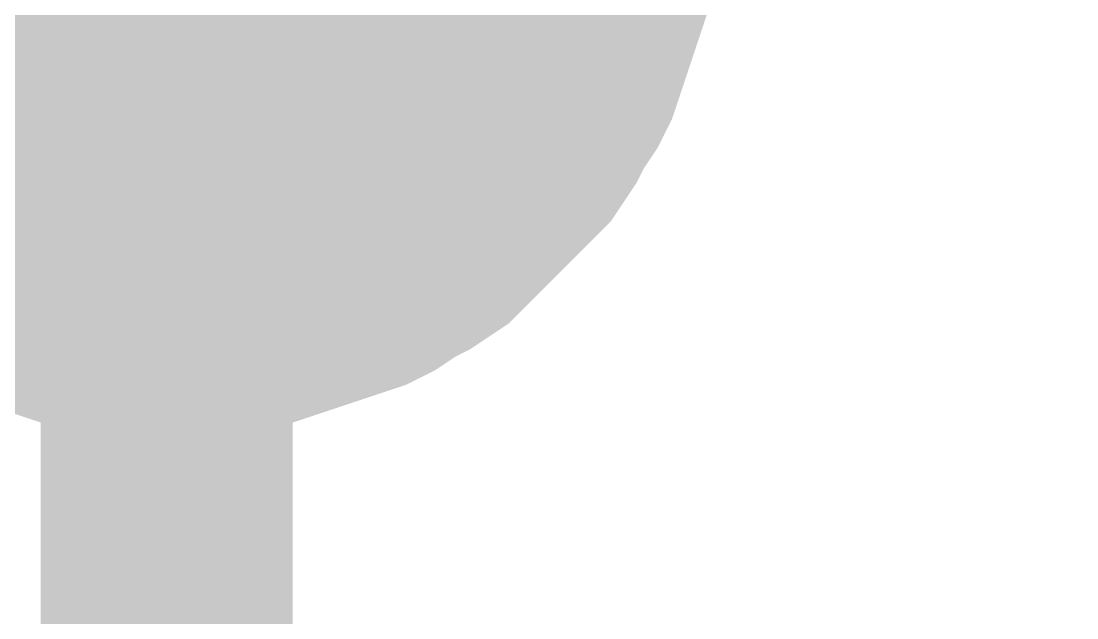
# Model space of a CAD drawing. Header units: inches. Extents: x 0 to 11.5, y 0 to 7.6.
# Drawn here: x 1.84347 to 1.8929, y 5.11534 to 5.1433 of the extents above; entities that cross this region are included whole.
import ezdxf

# ---------------------------------------------------------------- set-up
doc = ezdxf.new("R2010")
doc.units = ezdxf.units.IN
doc.header["$MEASUREMENT"] = 0
doc.layers.add('Sheet', color=255, linetype='Continuous')

msp = doc.modelspace()

# ---------------------------------------------------------------- linework, layer by layer
at = {"layer": 'Sheet'}
msp.add_lwpolyline([(1.84, 5.15, 0.02, 0.02, 1), (1.86, 5.15, 0.02, 0.02, 1)], format="xyseb", close=True, dxfattribs=at)
for points in [[(1.87047, 5.149913, 0.0118, 0.0118, 0), (1.87047, 5.148921, 0.0118, 0.0118, 0), (1.87047, 5.147928, 0.0118, 0.0118, 0), (1.870139, 5.146936, 0.0118, 0.0118, 0), (1.870139, 5.145944, 0.0118, 0.0118, 0), (1.869808, 5.144951, 0.0118, 0.0118, 0), (1.869478, 5.143959, 0.0118, 0.0118, 0), (1.869147, 5.142967, 0.0118, 0.0118, 0), (1.868816, 5.141974, 0.0118, 0.0118, 0), (1.868485, 5.140982, 0.0118, 0.0118, 0), (1.868155, 5.14032, 0.0118, 0.0118, 0), (1.867493, 5.139328, 0.0118, 0.0118, 0), (1.867162, 5.138666, 0.0118, 0.0118, 0), (1.866501, 5.137674, 0.0118, 0.0118, 0), (1.865839, 5.137013, 0.0118, 0.0118, 0), (1.865178, 5.136351, 0.0118, 0.0118, 0), (1.864516, 5.135689, 0.0118, 0.0118, 0), (1.863855, 5.135028, 0.0118, 0.0118, 0), (1.863193, 5.134366, 0.0118, 0.0118, 0), (1.862532, 5.133705, 0.0118, 0.0118, 0), (1.861539, 5.133043, 0.0118, 0.0118, 0), (1.860878, 5.132712, 0.0118, 0.0118, 0), (1.859886, 5.132051, 0.0118, 0.0118, 0), (1.859224, 5.13172, 0.0118, 0.0118, 0), (1.858232, 5.131389, 0.0118, 0.0118, 0), (1.857239, 5.131058, 0.0118, 0.0118, 0), (1.856247, 5.130728, 0.0118, 0.0118, 0), (1.855255, 5.130397, 0.0118, 0.0118, 0), (1.854263, 5.130066, 0.0118, 0.0118, 0), (1.85327, 5.130066, 0.0118, 0.0118, 0), (1.852278, 5.129735, 0.0118, 0.0118, 0), (1.851286, 5.129735, 0.0118, 0.0118, 0), (1.850293, 5.129735, 0.0118, 0.0118, 0)], [(1.87047, 5.149913, 0.0118, 0.0118, 0), (1.87047, 5.148921, 0.0118, 0.0118, 0), (1.87047, 5.147928, 0.0118, 0.0118, 0), (1.870139, 5.146936, 0.0118, 0.0118, 0), (1.870139, 5.145944, 0.0118, 0.0118, 0), (1.869808, 5.144951, 0.0118, 0.0118, 0), (1.869478, 5.143959, 0.0118, 0.0118, 0), (1.869147, 5.142967, 0.0118, 0.0118, 0), (1.868816, 5.141974, 0.0118, 0.0118, 0), (1.868485, 5.140982, 0.0118, 0.0118, 0), (1.868155, 5.14032, 0.0118, 0.0118, 0), (1.867493, 5.139328, 0.0118, 0.0118, 0), (1.867162, 5.138666, 0.0118, 0.0118, 0), (1.866501, 5.137674, 0.0118, 0.0118, 0), (1.865839, 5.137013, 0.0118, 0.0118, 0), (1.865178, 5.136351, 0.0118, 0.0118, 0), (1.864516, 5.135689, 0.0118, 0.0118, 0), (1.863855, 5.135028, 0.0118, 0.0118, 0), (1.863193, 5.134366, 0.0118, 0.0118, 0), (1.862532, 5.133705, 0.0118, 0.0118, 0), (1.861539, 5.133043, 0.0118, 0.0118, 0), (1.860878, 5.132712, 0.0118, 0.0118, 0), (1.859886, 5.132051, 0.0118, 0.0118, 0), (1.859224, 5.13172, 0.0118, 0.0118, 0), (1.858232, 5.131389, 0.0118, 0.0118, 0), (1.857239, 5.131058, 0.0118, 0.0118, 0), (1.856247, 5.130728, 0.0118, 0.0118, 0), (1.855255, 5.130397, 0.0118, 0.0118, 0), (1.854263, 5.130066, 0.0118, 0.0118, 0), (1.85327, 5.130066, 0.0118, 0.0118, 0), (1.852278, 5.129735, 0.0118, 0.0118, 0), (1.851286, 5.129735, 0.0118, 0.0118, 0), (1.850293, 5.129735, 0.0118, 0.0118, 0)], [(2.200242, 4.999739, 0.0118, 0.0118, 0), (1.850293, 4.999739, 0.0118, 0.0118, 0), (1.850293, 5.149913, 0.0118, 0.0118, 0)], [(1.87047, 5.149913, 0.0118, 0.0118, 0), (1.87047, 5.148921, 0.0118, 0.0118, 0), (1.87047, 5.147928, 0.0118, 0.0118, 0), (1.870139, 5.146936, 0.0118, 0.0118, 0), (1.870139, 5.145944, 0.0118, 0.0118, 0), (1.869808, 5.144951, 0.0118, 0.0118, 0), (1.869478, 5.143959, 0.0118, 0.0118, 0), (1.869147, 5.142967, 0.0118, 0.0118, 0), (1.868816, 5.141974, 0.0118, 0.0118, 0), (1.868485, 5.140982, 0.0118, 0.0118, 0), (1.868155, 5.14032, 0.0118, 0.0118, 0), (1.867493, 5.139328, 0.0118, 0.0118, 0), (1.867162, 5.138666, 0.0118, 0.0118, 0), (1.866501, 5.137674, 0.0118, 0.0118, 0), (1.865839, 5.137013, 0.0118, 0.0118, 0), (1.865178, 5.136351, 0.0118, 0.0118, 0), (1.864516, 5.135689, 0.0118, 0.0118, 0), (1.863855, 5.135028, 0.0118, 0.0118, 0), (1.863193, 5.134366, 0.0118, 0.0118, 0), (1.862532, 5.133705, 0.0118, 0.0118, 0), (1.861539, 5.133043, 0.0118, 0.0118, 0), (1.860878, 5.132712, 0.0118, 0.0118, 0), (1.859886, 5.132051, 0.0118, 0.0118, 0), (1.859224, 5.13172, 0.0118, 0.0118, 0), (1.858232, 5.131389, 0.0118, 0.0118, 0), (1.857239, 5.131058, 0.0118, 0.0118, 0), (1.856247, 5.130728, 0.0118, 0.0118, 0), (1.855255, 5.130397, 0.0118, 0.0118, 0), (1.854263, 5.130066, 0.0118, 0.0118, 0), (1.85327, 5.130066, 0.0118, 0.0118, 0), (1.852278, 5.129735, 0.0118, 0.0118, 0), (1.851286, 5.129735, 0.0118, 0.0118, 0), (1.850293, 5.129735, 0.0118, 0.0118, 0)], [(1.87047, 5.149913, 0.0118, 0.0118, 0), (1.87047, 5.148921, 0.0118, 0.0118, 0), (1.87047, 5.147928, 0.0118, 0.0118, 0), (1.870139, 5.146936, 0.0118, 0.0118, 0), (1.870139, 5.145944, 0.0118, 0.0118, 0), (1.869808, 5.144951, 0.0118, 0.0118, 0), (1.869478, 5.143959, 0.0118, 0.0118, 0), (1.869147, 5.142967, 0.0118, 0.0118, 0), (1.868816, 5.141974, 0.0118, 0.0118, 0), (1.868485, 5.140982, 0.0118, 0.0118, 0), (1.868155, 5.14032, 0.0118, 0.0118, 0), (1.867493, 5.139328, 0.0118, 0.0118, 0), (1.867162, 5.138666, 0.0118, 0.0118, 0), (1.866501, 5.137674, 0.0118, 0.0118, 0), (1.865839, 5.137013, 0.0118, 0.0118, 0), (1.865178, 5.136351, 0.0118, 0.0118, 0), (1.864516, 5.135689, 0.0118, 0.0118, 0), (1.863855, 5.135028, 0.0118, 0.0118, 0), (1.863193, 5.134366, 0.0118, 0.0118, 0), (1.862532, 5.133705, 0.0118, 0.0118, 0), (1.861539, 5.133043, 0.0118, 0.0118, 0), (1.860878, 5.132712, 0.0118, 0.0118, 0), (1.859886, 5.132051, 0.0118, 0.0118, 0), (1.859224, 5.13172, 0.0118, 0.0118, 0), (1.858232, 5.131389, 0.0118, 0.0118, 0), (1.857239, 5.131058, 0.0118, 0.0118, 0), (1.856247, 5.130728, 0.0118, 0.0118, 0), (1.855255, 5.130397, 0.0118, 0.0118, 0), (1.854263, 5.130066, 0.0118, 0.0118, 0), (1.85327, 5.130066, 0.0118, 0.0118, 0), (1.852278, 5.129735, 0.0118, 0.0118, 0), (1.851286, 5.129735, 0.0118, 0.0118, 0), (1.850293, 5.129735, 0.0118, 0.0118, 0)], [(1.87047, 5.149913, 0.0118, 0.0118, 0), (1.87047, 5.148921, 0.0118, 0.0118, 0), (1.87047, 5.147928, 0.0118, 0.0118, 0), (1.870139, 5.146936, 0.0118, 0.0118, 0), (1.870139, 5.145944, 0.0118, 0.0118, 0), (1.869808, 5.144951, 0.0118, 0.0118, 0), (1.869478, 5.143959, 0.0118, 0.0118, 0), (1.869147, 5.142967, 0.0118, 0.0118, 0), (1.868816, 5.141974, 0.0118, 0.0118, 0), (1.868485, 5.140982, 0.0118, 0.0118, 0), (1.868155, 5.14032, 0.0118, 0.0118, 0), (1.867493, 5.139328, 0.0118, 0.0118, 0), (1.867162, 5.138666, 0.0118, 0.0118, 0), (1.866501, 5.137674, 0.0118, 0.0118, 0), (1.865839, 5.137013, 0.0118, 0.0118, 0), (1.865178, 5.136351, 0.0118, 0.0118, 0), (1.864516, 5.135689, 0.0118, 0.0118, 0), (1.863855, 5.135028, 0.0118, 0.0118, 0), (1.863193, 5.134366, 0.0118, 0.0118, 0), (1.862532, 5.133705, 0.0118, 0.0118, 0), (1.861539, 5.133043, 0.0118, 0.0118, 0), (1.860878, 5.132712, 0.0118, 0.0118, 0), (1.859886, 5.132051, 0.0118, 0.0118, 0), (1.859224, 5.13172, 0.0118, 0.0118, 0), (1.858232, 5.131389, 0.0118, 0.0118, 0), (1.857239, 5.131058, 0.0118, 0.0118, 0), (1.856247, 5.130728, 0.0118, 0.0118, 0), (1.855255, 5.130397, 0.0118, 0.0118, 0), (1.854263, 5.130066, 0.0118, 0.0118, 0), (1.85327, 5.130066, 0.0118, 0.0118, 0), (1.852278, 5.129735, 0.0118, 0.0118, 0), (1.851286, 5.129735, 0.0118, 0.0118, 0), (1.850293, 5.129735, 0.0118, 0.0118, 0)], [(1.87047, 5.149913, 0.0118, 0.0118, 0), (1.87047, 5.148921, 0.0118, 0.0118, 0), (1.87047, 5.147928, 0.0118, 0.0118, 0), (1.870139, 5.146936, 0.0118, 0.0118, 0), (1.870139, 5.145944, 0.0118, 0.0118, 0), (1.869808, 5.144951, 0.0118, 0.0118, 0), (1.869478, 5.143959, 0.0118, 0.0118, 0), (1.869147, 5.142967, 0.0118, 0.0118, 0), (1.868816, 5.141974, 0.0118, 0.0118, 0), (1.868485, 5.140982, 0.0118, 0.0118, 0), (1.868155, 5.14032, 0.0118, 0.0118, 0), (1.867493, 5.139328, 0.0118, 0.0118, 0), (1.867162, 5.138666, 0.0118, 0.0118, 0), (1.866501, 5.137674, 0.0118, 0.0118, 0), (1.865839, 5.137013, 0.0118, 0.0118, 0), (1.865178, 5.136351, 0.0118, 0.0118, 0), (1.864516, 5.135689, 0.0118, 0.0118, 0), (1.863855, 5.135028, 0.0118, 0.0118, 0), (1.863193, 5.134366, 0.0118, 0.0118, 0), (1.862532, 5.133705, 0.0118, 0.0118, 0), (1.861539, 5.133043, 0.0118, 0.0118, 0), (1.860878, 5.132712, 0.0118, 0.0118, 0), (1.859886, 5.132051, 0.0118, 0.0118, 0), (1.859224, 5.13172, 0.0118, 0.0118, 0), (1.858232, 5.131389, 0.0118, 0.0118, 0), (1.857239, 5.131058, 0.0118, 0.0118, 0), (1.856247, 5.130728, 0.0118, 0.0118, 0), (1.855255, 5.130397, 0.0118, 0.0118, 0), (1.854263, 5.130066, 0.0118, 0.0118, 0), (1.85327, 5.130066, 0.0118, 0.0118, 0), (1.852278, 5.129735, 0.0118, 0.0118, 0), (1.851286, 5.129735, 0.0118, 0.0118, 0), (1.850293, 5.129735, 0.0118, 0.0118, 0)], [(1.870139, 5.145944, 0.0039, 0.0039, 0), (1.869808, 5.144951, 0.0039, 0.0039, 0), (1.869478, 5.143959, 0.0039, 0.0039, 0), (1.869147, 5.142967, 0.0039, 0.0039, 0), (1.868816, 5.141974, 0.0039, 0.0039, 0), (1.868485, 5.140982, 0.0039, 0.0039, 0), (1.868155, 5.14032, 0.0039, 0.0039, 0), (1.867493, 5.139328, 0.0039, 0.0039, 0), (1.867162, 5.138666, 0.0039, 0.0039, 0), (1.866501, 5.137674, 0.0039, 0.0039, 0), (1.865839, 5.137013, 0.0039, 0.0039, 0), (1.865178, 5.136351, 0.0039, 0.0039, 0), (1.864516, 5.135689, 0.0039, 0.0039, 0), (1.863855, 5.135028, 0.0039, 0.0039, 0), (1.863193, 5.134366, 0.0039, 0.0039, 0), (1.862532, 5.133705, 0.0039, 0.0039, 0), (1.861539, 5.133043, 0.0039, 0.0039, 0), (1.860878, 5.132712, 0.0039, 0.0039, 0), (1.859886, 5.132051, 0.0039, 0.0039, 0), (1.859224, 5.13172, 0.0039, 0.0039, 0), (1.858232, 5.131389, 0.0039, 0.0039, 0), (1.857239, 5.131058, 0.0039, 0.0039, 0), (1.856247, 5.130728, 0.0039, 0.0039, 0), (1.855255, 5.130397, 0.0039, 0.0039, 0), (1.854263, 5.130066, 0.0039, 0.0039, 0), (1.85327, 5.130066, 0.0039, 0.0039, 0), (1.852278, 5.129735, 0.0039, 0.0039, 0), (1.851286, 5.129735, 0.0039, 0.0039, 0), (1.850293, 5.129735, 0.0039, 0.0039, 0)], [(1.870139, 5.145944, 0.0039, 0.0039, 0), (1.869808, 5.144951, 0.0039, 0.0039, 0), (1.869478, 5.143959, 0.0039, 0.0039, 0), (1.869147, 5.142967, 0.0039, 0.0039, 0), (1.868816, 5.141974, 0.0039, 0.0039, 0), (1.868485, 5.140982, 0.0039, 0.0039, 0), (1.868155, 5.14032, 0.0039, 0.0039, 0), (1.867493, 5.139328, 0.0039, 0.0039, 0), (1.867162, 5.138666, 0.0039, 0.0039, 0), (1.866501, 5.137674, 0.0039, 0.0039, 0), (1.865839, 5.137013, 0.0039, 0.0039, 0), (1.865178, 5.136351, 0.0039, 0.0039, 0), (1.864516, 5.135689, 0.0039, 0.0039, 0), (1.863855, 5.135028, 0.0039, 0.0039, 0), (1.863193, 5.134366, 0.0039, 0.0039, 0), (1.862532, 5.133705, 0.0039, 0.0039, 0), (1.861539, 5.133043, 0.0039, 0.0039, 0), (1.860878, 5.132712, 0.0039, 0.0039, 0), (1.859886, 5.132051, 0.0039, 0.0039, 0), (1.859224, 5.13172, 0.0039, 0.0039, 0), (1.858232, 5.131389, 0.0039, 0.0039, 0), (1.857239, 5.131058, 0.0039, 0.0039, 0), (1.856247, 5.130728, 0.0039, 0.0039, 0), (1.855255, 5.130397, 0.0039, 0.0039, 0), (1.854263, 5.130066, 0.0039, 0.0039, 0), (1.85327, 5.130066, 0.0039, 0.0039, 0), (1.852278, 5.129735, 0.0039, 0.0039, 0), (1.851286, 5.129735, 0.0039, 0.0039, 0), (1.850293, 5.129735, 0.0039, 0.0039, 0)], [(1.870139, 5.145944, 0.0039, 0.0039, 0), (1.869808, 5.144951, 0.0039, 0.0039, 0), (1.869478, 5.143959, 0.0039, 0.0039, 0), (1.869147, 5.142967, 0.0039, 0.0039, 0), (1.868816, 5.141974, 0.0039, 0.0039, 0), (1.868485, 5.140982, 0.0039, 0.0039, 0), (1.868155, 5.14032, 0.0039, 0.0039, 0), (1.867493, 5.139328, 0.0039, 0.0039, 0), (1.867162, 5.138666, 0.0039, 0.0039, 0), (1.866501, 5.137674, 0.0039, 0.0039, 0), (1.865839, 5.137013, 0.0039, 0.0039, 0), (1.865178, 5.136351, 0.0039, 0.0039, 0), (1.864516, 5.135689, 0.0039, 0.0039, 0), (1.863855, 5.135028, 0.0039, 0.0039, 0), (1.863193, 5.134366, 0.0039, 0.0039, 0), (1.862532, 5.133705, 0.0039, 0.0039, 0), (1.861539, 5.133043, 0.0039, 0.0039, 0), (1.860878, 5.132712, 0.0039, 0.0039, 0), (1.859886, 5.132051, 0.0039, 0.0039, 0), (1.859224, 5.13172, 0.0039, 0.0039, 0), (1.858232, 5.131389, 0.0039, 0.0039, 0), (1.857239, 5.131058, 0.0039, 0.0039, 0), (1.856247, 5.130728, 0.0039, 0.0039, 0), (1.855255, 5.130397, 0.0039, 0.0039, 0), (1.854263, 5.130066, 0.0039, 0.0039, 0), (1.85327, 5.130066, 0.0039, 0.0039, 0), (1.852278, 5.129735, 0.0039, 0.0039, 0), (1.851286, 5.129735, 0.0039, 0.0039, 0), (1.850293, 5.129735, 0.0039, 0.0039, 0)], [(1.870139, 5.145944, 0.0039, 0.0039, 0), (1.869808, 5.144951, 0.0039, 0.0039, 0), (1.869478, 5.143959, 0.0039, 0.0039, 0), (1.869147, 5.142967, 0.0039, 0.0039, 0), (1.868816, 5.141974, 0.0039, 0.0039, 0), (1.868485, 5.140982, 0.0039, 0.0039, 0), (1.868155, 5.14032, 0.0039, 0.0039, 0), (1.867493, 5.139328, 0.0039, 0.0039, 0), (1.867162, 5.138666, 0.0039, 0.0039, 0), (1.866501, 5.137674, 0.0039, 0.0039, 0), (1.865839, 5.137013, 0.0039, 0.0039, 0), (1.865178, 5.136351, 0.0039, 0.0039, 0), (1.864516, 5.135689, 0.0039, 0.0039, 0), (1.863855, 5.135028, 0.0039, 0.0039, 0), (1.863193, 5.134366, 0.0039, 0.0039, 0), (1.862532, 5.133705, 0.0039, 0.0039, 0), (1.861539, 5.133043, 0.0039, 0.0039, 0), (1.860878, 5.132712, 0.0039, 0.0039, 0), (1.859886, 5.132051, 0.0039, 0.0039, 0), (1.859224, 5.13172, 0.0039, 0.0039, 0), (1.858232, 5.131389, 0.0039, 0.0039, 0), (1.857239, 5.131058, 0.0039, 0.0039, 0), (1.856247, 5.130728, 0.0039, 0.0039, 0), (1.855255, 5.130397, 0.0039, 0.0039, 0), (1.854263, 5.130066, 0.0039, 0.0039, 0), (1.85327, 5.130066, 0.0039, 0.0039, 0), (1.852278, 5.129735, 0.0039, 0.0039, 0), (1.851286, 5.129735, 0.0039, 0.0039, 0), (1.850293, 5.129735, 0.0039, 0.0039, 0)], [(1.870139, 5.145944, 0.0039, 0.0039, 0), (1.869808, 5.144951, 0.0039, 0.0039, 0), (1.869478, 5.143959, 0.0039, 0.0039, 0), (1.869147, 5.142967, 0.0039, 0.0039, 0), (1.868816, 5.141974, 0.0039, 0.0039, 0), (1.868485, 5.140982, 0.0039, 0.0039, 0), (1.868155, 5.14032, 0.0039, 0.0039, 0), (1.867493, 5.139328, 0.0039, 0.0039, 0), (1.867162, 5.138666, 0.0039, 0.0039, 0), (1.866501, 5.137674, 0.0039, 0.0039, 0), (1.865839, 5.137013, 0.0039, 0.0039, 0), (1.865178, 5.136351, 0.0039, 0.0039, 0), (1.864516, 5.135689, 0.0039, 0.0039, 0), (1.863855, 5.135028, 0.0039, 0.0039, 0), (1.863193, 5.134366, 0.0039, 0.0039, 0), (1.862532, 5.133705, 0.0039, 0.0039, 0), (1.861539, 5.133043, 0.0039, 0.0039, 0), (1.860878, 5.132712, 0.0039, 0.0039, 0), (1.859886, 5.132051, 0.0039, 0.0039, 0), (1.859224, 5.13172, 0.0039, 0.0039, 0), (1.858232, 5.131389, 0.0039, 0.0039, 0), (1.857239, 5.131058, 0.0039, 0.0039, 0), (1.856247, 5.130728, 0.0039, 0.0039, 0), (1.855255, 5.130397, 0.0039, 0.0039, 0), (1.854263, 5.130066, 0.0039, 0.0039, 0), (1.85327, 5.130066, 0.0039, 0.0039, 0), (1.852278, 5.129735, 0.0039, 0.0039, 0), (1.851286, 5.129735, 0.0039, 0.0039, 0), (1.850293, 5.129735, 0.0039, 0.0039, 0)], [(1.870139, 5.145944, 0.0039, 0.0039, 0), (1.869808, 5.144951, 0.0039, 0.0039, 0), (1.869478, 5.143959, 0.0039, 0.0039, 0), (1.869147, 5.142967, 0.0039, 0.0039, 0), (1.868816, 5.141974, 0.0039, 0.0039, 0), (1.868485, 5.140982, 0.0039, 0.0039, 0), (1.868155, 5.14032, 0.0039, 0.0039, 0), (1.867493, 5.139328, 0.0039, 0.0039, 0), (1.867162, 5.138666, 0.0039, 0.0039, 0), (1.866501, 5.137674, 0.0039, 0.0039, 0), (1.865839, 5.137013, 0.0039, 0.0039, 0), (1.865178, 5.136351, 0.0039, 0.0039, 0), (1.864516, 5.135689, 0.0039, 0.0039, 0), (1.863855, 5.135028, 0.0039, 0.0039, 0), (1.863193, 5.134366, 0.0039, 0.0039, 0), (1.862532, 5.133705, 0.0039, 0.0039, 0), (1.861539, 5.133043, 0.0039, 0.0039, 0), (1.860878, 5.132712, 0.0039, 0.0039, 0), (1.859886, 5.132051, 0.0039, 0.0039, 0), (1.859224, 5.13172, 0.0039, 0.0039, 0), (1.858232, 5.131389, 0.0039, 0.0039, 0), (1.857239, 5.131058, 0.0039, 0.0039, 0), (1.856247, 5.130728, 0.0039, 0.0039, 0), (1.855255, 5.130397, 0.0039, 0.0039, 0), (1.854263, 5.130066, 0.0039, 0.0039, 0), (1.85327, 5.130066, 0.0039, 0.0039, 0), (1.852278, 5.129735, 0.0039, 0.0039, 0), (1.851286, 5.129735, 0.0039, 0.0039, 0), (1.850293, 5.129735, 0.0039, 0.0039, 0)], [(1.850293, 5.129735, 0.0118, 0.0118, 0), (1.849301, 5.129735, 0.0118, 0.0118, 0), (1.848309, 5.129735, 0.0118, 0.0118, 0), (1.847316, 5.130066, 0.0118, 0.0118, 0), (1.846324, 5.130066, 0.0118, 0.0118, 0), (1.845332, 5.130397, 0.0118, 0.0118, 0), (1.84434, 5.130728, 0.0118, 0.0118, 0), (1.843347, 5.131058, 0.0118, 0.0118, 0), (1.842686, 5.131389, 0.0118, 0.0118, 0), (1.841694, 5.13172, 0.0118, 0.0118, 0), (1.840701, 5.132051, 0.0118, 0.0118, 0), (1.84004, 5.132712, 0.0118, 0.0118, 0), (1.839378, 5.133043, 0.0118, 0.0118, 0), (1.838386, 5.133705, 0.0118, 0.0118, 0), (1.837724, 5.134366, 0.0118, 0.0118, 0), (1.837063, 5.135028, 0.0118, 0.0118, 0)], [(1.850293, 5.129735, 0.0118, 0.0118, 0), (1.849301, 5.129735, 0.0118, 0.0118, 0), (1.848309, 5.129735, 0.0118, 0.0118, 0), (1.847316, 5.130066, 0.0118, 0.0118, 0), (1.846324, 5.130066, 0.0118, 0.0118, 0), (1.845332, 5.130397, 0.0118, 0.0118, 0), (1.84434, 5.130728, 0.0118, 0.0118, 0), (1.843347, 5.131058, 0.0118, 0.0118, 0), (1.842686, 5.131389, 0.0118, 0.0118, 0), (1.841694, 5.13172, 0.0118, 0.0118, 0), (1.840701, 5.132051, 0.0118, 0.0118, 0), (1.84004, 5.132712, 0.0118, 0.0118, 0), (1.839378, 5.133043, 0.0118, 0.0118, 0), (1.838386, 5.133705, 0.0118, 0.0118, 0), (1.837724, 5.134366, 0.0118, 0.0118, 0), (1.837063, 5.135028, 0.0118, 0.0118, 0)], [(1.850293, 5.129735, 0.0118, 0.0118, 0), (1.849301, 5.129735, 0.0118, 0.0118, 0), (1.848309, 5.129735, 0.0118, 0.0118, 0), (1.847316, 5.130066, 0.0118, 0.0118, 0), (1.846324, 5.130066, 0.0118, 0.0118, 0), (1.845332, 5.130397, 0.0118, 0.0118, 0), (1.84434, 5.130728, 0.0118, 0.0118, 0), (1.843347, 5.131058, 0.0118, 0.0118, 0), (1.842686, 5.131389, 0.0118, 0.0118, 0), (1.841694, 5.13172, 0.0118, 0.0118, 0), (1.840701, 5.132051, 0.0118, 0.0118, 0), (1.84004, 5.132712, 0.0118, 0.0118, 0), (1.839378, 5.133043, 0.0118, 0.0118, 0), (1.838386, 5.133705, 0.0118, 0.0118, 0), (1.837724, 5.134366, 0.0118, 0.0118, 0), (1.837063, 5.135028, 0.0118, 0.0118, 0)], [(1.850293, 5.129735, 0.0118, 0.0118, 0), (1.849301, 5.129735, 0.0118, 0.0118, 0), (1.848309, 5.129735, 0.0118, 0.0118, 0), (1.847316, 5.130066, 0.0118, 0.0118, 0), (1.846324, 5.130066, 0.0118, 0.0118, 0), (1.845332, 5.130397, 0.0118, 0.0118, 0), (1.84434, 5.130728, 0.0118, 0.0118, 0), (1.843347, 5.131058, 0.0118, 0.0118, 0), (1.842686, 5.131389, 0.0118, 0.0118, 0), (1.841694, 5.13172, 0.0118, 0.0118, 0), (1.840701, 5.132051, 0.0118, 0.0118, 0), (1.84004, 5.132712, 0.0118, 0.0118, 0), (1.839378, 5.133043, 0.0118, 0.0118, 0), (1.838386, 5.133705, 0.0118, 0.0118, 0), (1.837724, 5.134366, 0.0118, 0.0118, 0), (1.837063, 5.135028, 0.0118, 0.0118, 0)], [(1.850293, 5.129735, 0.0118, 0.0118, 0), (1.849301, 5.129735, 0.0118, 0.0118, 0), (1.848309, 5.129735, 0.0118, 0.0118, 0), (1.847316, 5.130066, 0.0118, 0.0118, 0), (1.846324, 5.130066, 0.0118, 0.0118, 0), (1.845332, 5.130397, 0.0118, 0.0118, 0), (1.84434, 5.130728, 0.0118, 0.0118, 0), (1.843347, 5.131058, 0.0118, 0.0118, 0), (1.842686, 5.131389, 0.0118, 0.0118, 0), (1.841694, 5.13172, 0.0118, 0.0118, 0), (1.840701, 5.132051, 0.0118, 0.0118, 0), (1.84004, 5.132712, 0.0118, 0.0118, 0), (1.839378, 5.133043, 0.0118, 0.0118, 0), (1.838386, 5.133705, 0.0118, 0.0118, 0), (1.837724, 5.134366, 0.0118, 0.0118, 0), (1.837063, 5.135028, 0.0118, 0.0118, 0)], [(1.850293, 5.129735, 0.0118, 0.0118, 0), (1.849301, 5.129735, 0.0118, 0.0118, 0), (1.848309, 5.129735, 0.0118, 0.0118, 0), (1.847316, 5.130066, 0.0118, 0.0118, 0), (1.846324, 5.130066, 0.0118, 0.0118, 0), (1.845332, 5.130397, 0.0118, 0.0118, 0), (1.84434, 5.130728, 0.0118, 0.0118, 0), (1.843347, 5.131058, 0.0118, 0.0118, 0), (1.842686, 5.131389, 0.0118, 0.0118, 0), (1.841694, 5.13172, 0.0118, 0.0118, 0), (1.840701, 5.132051, 0.0118, 0.0118, 0), (1.84004, 5.132712, 0.0118, 0.0118, 0), (1.839378, 5.133043, 0.0118, 0.0118, 0), (1.838386, 5.133705, 0.0118, 0.0118, 0), (1.837724, 5.134366, 0.0118, 0.0118, 0), (1.837063, 5.135028, 0.0118, 0.0118, 0)], [(1.850293, 5.129735, 0.0039, 0.0039, 0), (1.849301, 5.129735, 0.0039, 0.0039, 0), (1.848309, 5.129735, 0.0039, 0.0039, 0), (1.847316, 5.130066, 0.0039, 0.0039, 0), (1.846324, 5.130066, 0.0039, 0.0039, 0), (1.845332, 5.130397, 0.0039, 0.0039, 0), (1.84434, 5.130728, 0.0039, 0.0039, 0), (1.843347, 5.131058, 0.0039, 0.0039, 0), (1.842686, 5.131389, 0.0039, 0.0039, 0), (1.841694, 5.13172, 0.0039, 0.0039, 0), (1.840701, 5.132051, 0.0039, 0.0039, 0)], [(1.850293, 5.129735, 0.0039, 0.0039, 0), (1.849301, 5.129735, 0.0039, 0.0039, 0), (1.848309, 5.129735, 0.0039, 0.0039, 0), (1.847316, 5.130066, 0.0039, 0.0039, 0), (1.846324, 5.130066, 0.0039, 0.0039, 0), (1.845332, 5.130397, 0.0039, 0.0039, 0), (1.84434, 5.130728, 0.0039, 0.0039, 0), (1.843347, 5.131058, 0.0039, 0.0039, 0), (1.842686, 5.131389, 0.0039, 0.0039, 0), (1.841694, 5.13172, 0.0039, 0.0039, 0), (1.840701, 5.132051, 0.0039, 0.0039, 0)], [(1.850293, 5.129735, 0.0039, 0.0039, 0), (1.849301, 5.129735, 0.0039, 0.0039, 0), (1.848309, 5.129735, 0.0039, 0.0039, 0), (1.847316, 5.130066, 0.0039, 0.0039, 0), (1.846324, 5.130066, 0.0039, 0.0039, 0), (1.845332, 5.130397, 0.0039, 0.0039, 0), (1.84434, 5.130728, 0.0039, 0.0039, 0), (1.843347, 5.131058, 0.0039, 0.0039, 0), (1.842686, 5.131389, 0.0039, 0.0039, 0), (1.841694, 5.13172, 0.0039, 0.0039, 0), (1.840701, 5.132051, 0.0039, 0.0039, 0)], [(1.850293, 5.129735, 0.0039, 0.0039, 0), (1.849301, 5.129735, 0.0039, 0.0039, 0), (1.848309, 5.129735, 0.0039, 0.0039, 0), (1.847316, 5.130066, 0.0039, 0.0039, 0), (1.846324, 5.130066, 0.0039, 0.0039, 0), (1.845332, 5.130397, 0.0039, 0.0039, 0), (1.84434, 5.130728, 0.0039, 0.0039, 0), (1.843347, 5.131058, 0.0039, 0.0039, 0), (1.842686, 5.131389, 0.0039, 0.0039, 0), (1.841694, 5.13172, 0.0039, 0.0039, 0), (1.840701, 5.132051, 0.0039, 0.0039, 0)], [(1.850293, 5.129735, 0.0039, 0.0039, 0), (1.849301, 5.129735, 0.0039, 0.0039, 0), (1.848309, 5.129735, 0.0039, 0.0039, 0), (1.847316, 5.130066, 0.0039, 0.0039, 0), (1.846324, 5.130066, 0.0039, 0.0039, 0), (1.845332, 5.130397, 0.0039, 0.0039, 0), (1.84434, 5.130728, 0.0039, 0.0039, 0), (1.843347, 5.131058, 0.0039, 0.0039, 0), (1.842686, 5.131389, 0.0039, 0.0039, 0), (1.841694, 5.13172, 0.0039, 0.0039, 0), (1.840701, 5.132051, 0.0039, 0.0039, 0)], [(1.850293, 5.129735, 0.0039, 0.0039, 0), (1.849301, 5.129735, 0.0039, 0.0039, 0), (1.848309, 5.129735, 0.0039, 0.0039, 0), (1.847316, 5.130066, 0.0039, 0.0039, 0), (1.846324, 5.130066, 0.0039, 0.0039, 0), (1.845332, 5.130397, 0.0039, 0.0039, 0), (1.84434, 5.130728, 0.0039, 0.0039, 0), (1.843347, 5.131058, 0.0039, 0.0039, 0), (1.842686, 5.131389, 0.0039, 0.0039, 0), (1.841694, 5.13172, 0.0039, 0.0039, 0), (1.840701, 5.132051, 0.0039, 0.0039, 0)]]:
    msp.add_lwpolyline(points, format="xyseb", dxfattribs=at)

doc.saveas('drawing.dxf')
